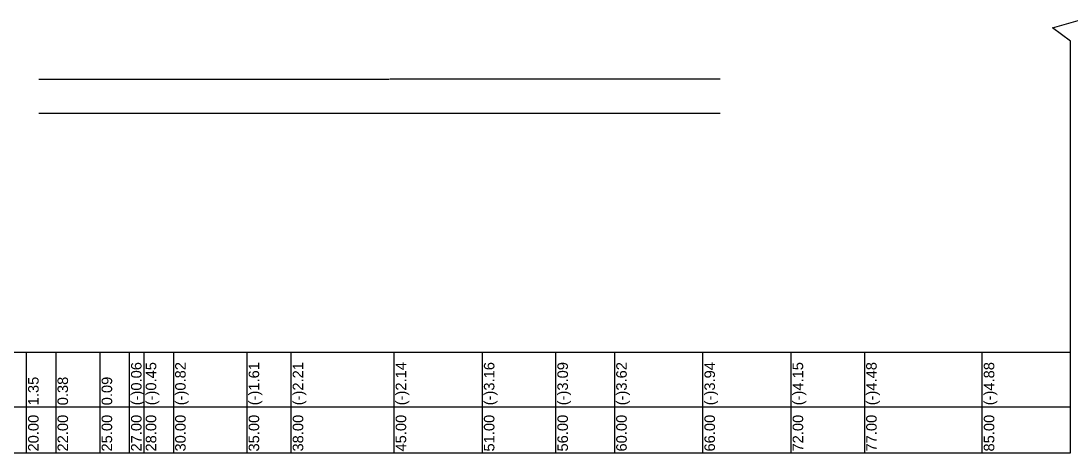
# Model space of a CAD drawing. Header units: inches. Extents: x 89000 to 1304432, y -10828 to 220529.
# Drawn here: x 1172292 to 1179433, y 149336 to 152273 of the extents above; entities that cross this region are included whole.
import ezdxf

# ---------------------------------------------------------------- set-up
doc = ezdxf.new("R2010")
doc.units = ezdxf.units.IN
doc.header["$LTSCALE"] = 7
doc.header["$MEASUREMENT"] = 0
doc.styles.get("Standard").update_dxf_attribs({"font": 'arial.ttf'})
doc.dimstyles.get("Standard").update_dxf_attribs({"dimtxt": 0.18, "dimasz": 0.18, "dimexe": 0.18, "dimexo": 0.0625, "dimgap": 0.09, "dimtad": 0, "dimtih": 1, "dimtoh": 1, "dimdec": 4, "dimzin": 0, "dimdsep": 46, "dimtxsty": 'Standard', "dimcen": 0.09, "dimadec": 0, "dimazin": 0, "dimtfac": 1, "dimtdec": 4, "dimtofl": 0, "dimtmove": 0, "dimatfit": 3, "dimfxl": 1, "dimtolj": 1, "dimtzin": 0, "dimarcsym": 0})

# ---------------------------------------------------------------- blocks, each defined once
blk = doc.blocks.new('*D90')
at = {"color": 0, "lineweight": -2, "ltscale": 0.5, "transparency": 16777216}
for p, q in [((1172547.6, 151878), (1172547.6, 151878.3)), ((1172547.8, 151878.1), (1174795.3, 151878.1)), ((1177047.5, 151878.1), (1174800, 151878.1)), ((1177047.6, 151878.1), (1177047.6, 151878.3))]:
    blk.add_line(p, q, dxfattribs=at)
at = {"color": 0, "linetype": 'Continuous', "ltscale": 0.5, "transparency": 16777216}
for points in [[(1172547.8, 151878.1), (1172547.8, 151878.1), (1172547.6, 151878.1)], [(1177047.5, 151878.1), (1177047.5, 151878.1), (1177047.6, 151878.1)]]:
    blk.add_solid(points, dxfattribs=at)
at = {"layer": 'Defpoints', "color": 0, "linetype": 'Continuous', "ltscale": 0.5, "transparency": 16777216}
for p in [(1177047.6, 151878.1), (1177047.6, 151878.1), (1172547.6, 151308.3)]:
    blk.add_point(p, dxfattribs=at)
at = {"color": 0, "linetype": 'Continuous', "lineweight": -3, "ltscale": 0.5, "transparency": 16777216, "insert": (1174797.6, 151878.1), "char_height": 0.7, "attachment_point": 5}
blk.add_mtext('\\A1;4500.0000', dxfattribs=at)
blk = doc.blocks.new('*D91')
at = {"color": 0, "lineweight": -2, "ltscale": 0.5, "transparency": 16777216}
for p, q in [((1172412.6, 151878.1), (1172412.6, 151878.3)), ((1172412.8, 151878.1), (1172547.5, 151878.1)), ((1172547.6, 151878.3), (1172547.6, 151877.9))]:
    blk.add_line(p, q, dxfattribs=at)
at = {"color": 0, "linetype": 'Continuous', "ltscale": 0.5, "transparency": 16777216}
for points in [[(1172412.8, 151878.1), (1172412.8, 151878.1), (1172412.6, 151878.1)], [(1172547.5, 151878.1), (1172547.5, 151878.1), (1172547.6, 151878.1)]]:
    blk.add_solid(points, dxfattribs=at)
at = {"layer": 'Defpoints', "color": 0, "linetype": 'Continuous', "ltscale": 0.5, "transparency": 16777216}
for p in [(1172547.6, 151909.6), (1172412.6, 151878.1), (1172547.6, 151878.1)]:
    blk.add_point(p, dxfattribs=at)
at = {"color": 0, "linetype": 'Continuous', "lineweight": -3, "ltscale": 0.5, "transparency": 16777216, "insert": (1172310.3, 151889.1), "char_height": 0.7, "attachment_point": 5}
blk.add_mtext('\\A1;135.0000', dxfattribs=at)
blk = doc.blocks.new('*D92')
at = {"color": 0, "lineweight": -2, "ltscale": 0.5, "transparency": 16777216}
for p, q in [((1172412.6, 151646.2), (1172412.6, 151646.6)), ((1172412.8, 151646.4), (1177047.5, 151646.4)), ((1177047.6, 151646.4), (1177047.6, 151646.6))]:
    blk.add_line(p, q, dxfattribs=at)
at = {"color": 0, "linetype": 'Continuous', "ltscale": 0.5, "transparency": 16777216}
for points in [[(1172412.8, 151646.4), (1172412.8, 151646.4), (1172412.6, 151646.4)], [(1177047.5, 151646.4), (1177047.5, 151646.4), (1177047.6, 151646.4)]]:
    blk.add_solid(points, dxfattribs=at)
at = {"layer": 'Defpoints', "color": 0, "linetype": 'Continuous', "ltscale": 0.5, "transparency": 16777216}
for p in [(1177047.6, 151646.4), (1177047.6, 151646.4), (1172412.6, 151042)]:
    blk.add_point(p, dxfattribs=at)
at = {"color": 0, "linetype": 'Continuous', "lineweight": -3, "ltscale": 0.5, "transparency": 16777216, "insert": (1174954.9, 151453), "char_height": 0.7, "attachment_point": 5}
blk.add_mtext('\\A1;Geo-Bag @ 25.50 m³/m &\\PBlock  @ 20.50 m³/m', dxfattribs=at)

msp = doc.modelspace()

# ---------------------------------------------------------------- linework, layer by layer
at = {"color": 0, "linetype": 'Continuous', "lineweight": -3, "ltscale": 0.5}
msp.add_line((1179430.3462, 149335.77927), (1179430.3462, 152136.3235), dxfattribs=at)
at = {"color": 0, "lineweight": -2}
for p, q in [((1169830.3462, 150020.77729), (1179430.3462, 150020.77729)), ((1172330.3462, 149335.77927), (1172330.3462, 150020.77729)), ((1172530.3462, 149335.77927), (1172530.3462, 150020.77729)), ((1172830.3462, 149335.77927), (1172830.3462, 150020.77729)), ((1173030.3462, 149335.77927), (1173030.3462, 150020.77729)), ((1173130.3462, 149335.77927), (1173130.3462, 150020.77729)), ((1173330.3462, 149335.77927), (1173330.3462, 150020.77729)), ((1173830.3462, 149335.77927), (1173830.3462, 150020.77729)), ((1174130.3462, 149335.77927), (1174130.3462, 150020.77729)), ((1174830.3462, 149335.77927), (1174830.3462, 150020.77729)), ((1175430.3462, 149335.77927), (1175430.3462, 150020.77729)), ((1175930.3462, 149335.77927), (1175930.3462, 150020.77729)), ((1176330.3462, 149335.77927), (1176330.3462, 150020.77729)), ((1176930.3462, 149335.77927), (1176930.3462, 150020.77729)), ((1177530.3462, 149335.77927), (1177530.3462, 150020.77729)), ((1178030.3462, 149335.77927), (1178030.3462, 150020.77729)), ((1178830.3462, 149335.77927), (1178830.3462, 150020.77729)), ((1179430.3462, 149335.77927), (1179430.3462, 150020.77729)), ((1168899.34273, 149650.01964), (1179430.3462, 149650.01964)), ((1168899.34273, 149335.77927), (1179430.3462, 149335.77927))]:
    msp.add_line(p, q, dxfattribs=at)
at = {"color": 0, "linetype": 'Continuous', "lineweight": -3, "ltscale": 0.5}
msp.add_lwpolyline([(1179430.3462, 150333.4981), (1179430.3462, 152136.3235), (1179306.65356, 152226.93667), (1179560.52819, 152299.41992), (1179430.3462, 152346.01964), (1179430.3462, 153412.62507)], dxfattribs=at)

# ---------------------------------------------------------------- texts
at = {"color": 0, "lineweight": -2, "char_height": 71.5, "width": 215, "attachment_point": 1, "rotation": 90}
for s, insert in [('(-)0.06', (1173040.3462, 149660.01964)), ('(-)0.45', (1173140.3462, 149660.01964)), ('(-)0.82', (1173340.3462, 149660.01964)), ('(-)1.61', (1173840.3462, 149660.01964)), ('(-)2.21', (1174140.3462, 149660.01964)), ('(-)2.14', (1174840.3462, 149660.01964)), ('(-)3.16', (1175440.3462, 149660.01964)), ('(-)3.09', (1175940.3462, 149660.01964)), ('(-)3.62', (1176340.3462, 149660.01964)), ('(-)3.94', (1176940.3462, 149660.01964)), ('(-)4.15', (1177540.3462, 149660.01964)), ('(-)4.48', (1178040.3462, 149660.01964)), ('(-)4.88', (1178840.3462, 149660.01964)), ('1.35', (1172340.3462, 149660.01964)), ('0.38', (1172540.3462, 149660.01964)), ('0.09', (1172840.3462, 149660.01964)), ('20.00', (1172340.3462, 149345.77927)), ('22.00', (1172540.3462, 149345.77927)), ('25.00', (1172840.3462, 149345.77927)), ('27.00', (1173040.3462, 149345.77927)), ('28.00', (1173140.3462, 149345.77927)), ('30.00', (1173340.3462, 149345.77927)), ('35.00', (1173840.3462, 149345.77927)), ('38.00', (1174140.3462, 149345.77927)), ('45.00', (1174840.3462, 149345.77927)), ('51.00', (1175440.3462, 149345.77927)), ('56.00', (1175940.3462, 149345.77927)), ('60.00', (1176340.3462, 149345.77927)), ('66.00', (1176940.3462, 149345.77927)), ('72.00', (1177540.3462, 149345.77927)), ('77.00', (1178040.3462, 149345.77927)), ('85.00', (1178840.3462, 149345.77927))]:
    msp.add_mtext(s, dxfattribs=dict(at, insert=insert))

# ---------------------------------------------------------------- dimensions: what is measured, and where the dimension line sits
at = {"color": 0, "linetype": 'Continuous', "lineweight": -3, "ltscale": 0.5}
dim = msp.add_linear_dim(base=(1172547.64266, 151878.11728), p1=(1172412.64266, 151878.11728), p2=(1172547.64266, 151909.58411), dimstyle='Standard', override={"dimtxt": 0.7, "dimtmove": 2, "dimfxl": 0.15, "dimfxlon": 1}, dxfattribs=at)
dim.commit()
dim.dimension.update_dxf_attribs({"geometry": '*D91', "text_midpoint": (1172310.29978, 151889.14716), "dimtype": 160})
dim = msp.add_linear_dim(base=(1177047.64266, 151878.11728), p1=(1172547.64266, 151308.26489), p2=(1177047.64266, 151878.11728), dimstyle='Standard', override={"dimtxt": 0.7, "dimtmove": 2, "dimfxl": 0.15, "dimfxlon": 1}, dxfattribs=at)
dim.commit()
dim.dimension.update_dxf_attribs({"geometry": '*D90', "text_midpoint": (1174797.64266, 151878.11728)})
dim = msp.add_linear_dim(base=(1177047.64266, 151646.38529), p1=(1172412.64266, 151042.01462), p2=(1177047.64266, 151646.38529), text='Geo-Bag @ 25.50 m³/m &\\PBlock  @ 20.50 m³/m', dimstyle='Standard', override={"dimtxt": 0.7, "dimtmove": 2, "dimfxl": 0.15, "dimfxlon": 1}, dxfattribs=at)
dim.commit()
dim.dimension.update_dxf_attribs({"geometry": '*D92', "text_midpoint": (1174954.92584, 151453.03343), "dimtype": 160})

doc.saveas('drawing.dxf')
